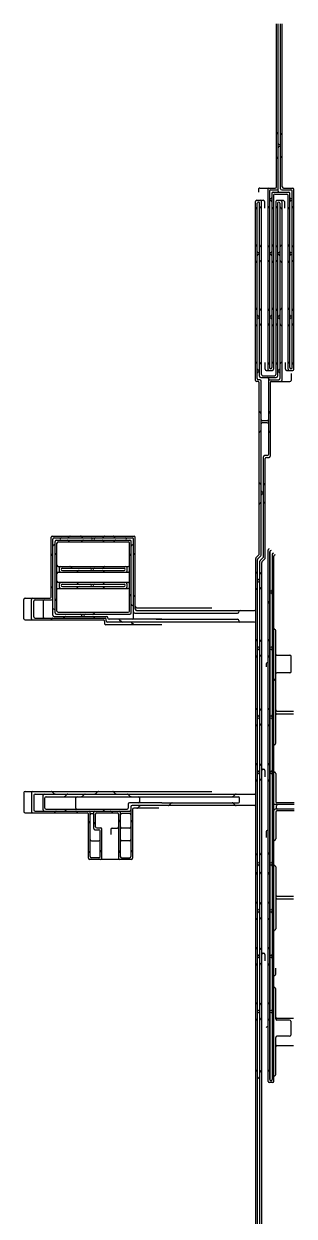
# Model space of a CAD drawing. Header units: millimetres. Extents: x 2525 to 103701, y 936 to 1054480.
# Drawn here: x 2525 to 103275, y 609425 to 1054480 of the extents above; entities that cross this region are included whole.
import ezdxf

# ---------------------------------------------------------------- set-up
doc = ezdxf.new("R2010")
doc.units = ezdxf.units.MM
doc.layers.add('L2_AMHS_Rail Center(7F bridge_Lower)', color=11, linetype='Continuous', lineweight=30)
doc.layers.add('L2_AMHS_Rail Center(FAB1L 7F Lower)', color=40, linetype='Continuous')
doc.layers.add('L2_AMHS_Rail Center(P2L 7F Lower)', color=3, linetype='Continuous')

msp = doc.modelspace()

# ---------------------------------------------------------------- linework, layer by layer
at = {"layer": 'L2_AMHS_Rail Center(7F bridge_Lower)'}
for p, q in [((88870, 926661, 0), (88870, 988154, 0)), ((89320, 988604, 0), (91773, 988604, 0)), ((91070, 926661, 0), (91070, 988154, 0)), ((92220, 988154, 0), (92220, 985654, 0)), ((96432, 988154, 0), (96432, 923604, 0)), ((96882, 988604, 0), (99182, 988604, 0)), ((98632, 988154, 0), (98632, 921404, 0)), ((99632, 988154, 0), (99632, 985654, 0)), ((89002, 985663, 0), (89388, 986049, 0)), ((89520, 926661, 0), (89520, 987504, 0)), ((90420, 926661, 0), (90420, 987504, 0)), ((90938, 985663, 0), (90552, 986049, 0)), ((96564, 985663, 0), (96950, 986049, 0)), ((97082, 987504, 0), (97082, 922954, 0)), ((97982, 987504, 0), (97982, 922054, 0)), ((98500, 985663, 0), (98114, 986049, 0)), ((89002, 971794, 0), (89388, 971408, 0)), ((90938, 971794, 0), (90552, 971408, 0)), ((96564, 971794, 0), (96950, 971408, 0)), ((98500, 971794, 0), (98114, 971408, 0)), ((89002, 965614, 0), (89388, 966000, 0)), ((90938, 965614, 0), (90552, 966000, 0)), ((96564, 965614, 0), (96950, 966000, 0)), ((98500, 965614, 0), (98114, 966000, 0)), ((89002, 948095, 0), (89388, 947709, 0)), ((90938, 948095, 0), (90552, 947709, 0)), ((96564, 948095, 0), (96950, 947709, 0)), ((98500, 948095, 0), (98114, 947709, 0)), ((89002, 941910, 0), (89388, 942296, 0)), ((90938, 941910, 0), (90552, 942296, 0)), ((96564, 941910, 0), (96950, 942296, 0)), ((98500, 941910, 0), (98114, 942296, 0)), ((88870, 921404, 0), (88870, 926661, 0)), ((89002, 928043, 0), (89388, 927658, 0)), ((89520, 922054, 0), (89520, 926661, 0)), ((90420, 922954, 0), (90420, 926661, 0)), ((90938, 928043, 0), (90552, 927658, 0)), ((91070, 923604, 0), (91070, 926661, 0)), ((96564, 928043, 0), (96950, 927658, 0)), ((98500, 928043, 0), (98114, 927658, 0)), ((90492, 921604, 0), (89970, 921604, 0)), ((90870, 922504, 0), (96632, 922504, 0)), ((91520, 923154, 0), (95982, 923154, 0)), ((93723, 922054, 0), (93723, 893754, 0)), ((94173, 921604, 0), (97532, 921604, 0)), ((102144, 923923, 0), (102144, 921404, 0)), ((89842, 920954, 0), (89320, 920954, 0)), ((90292, 856619, 0), (90292, 920504, 0)), ((90942, 856162, 0), (90942, 921154, 0)), ((94373, 920504, 0), (94373, 893104, 0)), ((94823, 920954, 0), (101694, 920954, 0)), ((90424, 909603, 0), (90810, 909217, 0)), ((94241, 909603, 0), (93855, 909217, 0)), ((93273, 906304, 0), (91392, 906304, 0)), ((93273, 905604, 0), (91392, 905604, 0)), ((90424, 902168, 0), (90810, 902554, 0)), ((94241, 902168, 0), (93855, 902554, 0)), ((91842, 855567, 0), (91842, 892854, 0)), ((93273, 893304, 0), (92292, 893304, 0)), ((92492, 855095, 0), (92492, 892204, 0)), ((92942, 892654, 0), (93923, 892654, 0)), ((90424, 883003, 0), (90810, 882617, 0)), ((92360, 883003, 0), (91974, 882617, 0)), ((90424, 875418, 0), (90810, 875803, 0)), ((92360, 875417, 0), (91974, 875803, 0)), ((12673, 840530, 0), (12673, 862830, 0)), ((13123, 863280, 0), (43623, 863280, 0)), ((13323, 833730, 0), (13323, 862180, 0)), ((13773, 862630, 0), (42973, 862630, 0)), ((14223, 834630, 0), (14223, 861280, 0)), ((14673, 861730, 0), (42073, 861730, 0)), ((14873, 835280, 0), (14873, 860630, 0)), ((15323, 861080, 0), (41423, 861080, 0)), ((19084, 862761, 0), (19470, 863148, 0)), ((19084, 861598, 0), (19470, 861211, 0)), ((24395, 862761, 0), (24009, 863148, 0)), ((24395, 861598, 0), (24009, 861211, 0)), ((32002, 862761, 0), (32388, 863148, 0)), ((32002, 861598, 0), (32388, 861211, 0)), ((36455, 862761, 0), (36069, 863148, 0)), ((36455, 861598, 0), (36069, 861211, 0)), ((41873, 835280, 0), (41873, 860630, 0)), ((42523, 834630, 0), (42523, 861280, 0)), ((43423, 832655, 0), (43423, 862180, 0)), ((44073, 835955, 0), (44073, 862830, 0)), ((12804, 856226, 0), (13191, 856612, 0)), ((14354, 856612, 0), (14741, 856226, 0)), ((42004, 856226, 0), (42391, 856612, 0)), ((43554, 856612, 0), (43941, 856226, 0)), ((88990, 704792, 0), (88990, 854947, 0)), ((89123, 855267, 0), (90117, 856250, 0)), ((89773, 854817, 0), (90768, 855793, 0)), ((90673, 854217, 0), (91669, 855198, 0)), ((91323, 853760, 0), (92317, 854735, 0)), ((15323, 851955, 0), (41423, 851955, 0)), ((15773, 850205, 0), (15773, 851505, 0)), ((16873, 851305, 0), (39873, 851305, 0)), ((16873, 850405, 0), (39873, 850405, 0)), ((19988, 851822, 0), (20373, 851437, 0)), ((22388, 849887, 0), (22773, 850272, 0)), ((32412, 851822, 0), (32027, 851437, 0)), ((32412, 849887, 0), (32027, 850272, 0)), ((40973, 850205, 0), (40973, 851505, 0)), ((89640, 704792, 0), (89640, 854497, 0)), ((90540, 704792, 0), (90540, 853897, 0)), ((91190, 704792, 0), (91190, 853440, 0)), ((15323, 849755, 0), (41423, 849755, 0)), ((41423, 845963, 0), (15323, 845963, 0)), ((22388, 845830, 0), (22773, 845445, 0)), ((32412, 845830, 0), (32027, 845445, 0)), ((89122, 849673, 0), (89508, 849288, 0)), ((91058, 849673, 0), (90672, 849288, 0)), ((13191, 843811, 0), (12804, 844197, 0)), ((15323, 843763, 0), (41423, 843763, 0)), ((15773, 844213, 0), (15773, 845513, 0)), ((16873, 845313, 0), (39873, 845313, 0)), ((16873, 844413, 0), (39873, 844413, 0)), ((22388, 843895, 0), (22773, 844280, 0)), ((32412, 843895, 0), (32027, 844280, 0)), ((40973, 844213, 0), (40973, 845513, 0)), ((42391, 840888, 0), (42004, 841274, 0)), ((43941, 841274, 0), (43554, 840888, 0)), ((89122, 843504, 0), (89508, 843890, 0)), ((91058, 843504, 0), (90672, 843890, 0)), ((2525, 832430, 0), (2525, 839630, 0)), ((2975, 840080, 0), (12223, 840080, 0)), ((5368, 832430, 0), (5368, 839630, 0)), ((6268, 833080, 0), (6268, 838980, 0)), ((6718, 839430, 0), (12873, 839430, 0)), ((9722, 838980, 0), (9722, 833080, 0)), ((14741, 839847, 0), (14354, 839461, 0)), ((6718, 832630, 0), (32775, 832630, 0)), ((13025, 832497, 0), (12641, 832112, 0)), ((13773, 833280, 0), (33425, 833280, 0)), ((14673, 834180, 0), (42073, 834180, 0)), ((15323, 834830, 0), (41423, 834830, 0)), ((17741, 833147, 0), (17356, 832762, 0)), ((28910, 834697, 0), (28525, 834312, 0)), ((28910, 832762, 0), (28525, 833147, 0)), ((33875, 832655, 0), (33875, 832830, 0)), ((43873, 834505, 0), (82198, 834505, 0)), ((44523, 836505, 0), (72542, 836505, 0)), ((44523, 835505, 0), (88540, 835505, 0)), ((82648, 834955, 0), (82648, 835055, 0)), ((2975, 831980, 0), (32125, 831980, 0)), ((32575, 831530, 0), (32575, 830655, 0)), ((53964, 830205, 0), (33025, 830205, 0)), ((33225, 831655, 0), (33225, 832180, 0)), ((88540, 831205, 0), (33675, 831205, 0)), ((53964, 832205, 0), (34325, 832205, 0)), ((38192, 832073, 0), (38928, 831336, 0)), ((42641, 831073, 0), (43377, 830336, 0)), ((51823, 832205, 0), (82198, 832205, 0)), ((82648, 831755, 0), (82648, 831655, 0)), ((89122, 824489, 0), (89508, 824104, 0)), ((91058, 824489, 0), (90672, 824104, 0)), ((89122, 818320, 0), (89508, 818706, 0)), ((91058, 818320, 0), (90672, 818706, 0)), ((89122, 798784, 0), (89508, 798398, 0)), ((91058, 798784, 0), (90672, 798398, 0)), ((89122, 792610, 0), (89508, 792996, 0)), ((91058, 792610, 0), (90672, 792996, 0)), ((89122, 778193, 0), (89508, 777807, 0)), ((91058, 778194, 0), (90672, 777808, 0)), ((91640, 776273, 0), (91924, 776273, 0)), ((92374, 775823, 0), (92374, 773374, 0)), ((89122, 772027, 0), (89508, 772413, 0)), ((91058, 772027, 0), (90672, 772413, 0)), ((2525, 767530, 0), (2525, 760430, 0)), ((2975, 767980, 0), (72542, 767980, 0)), ((5368, 767530, 0), (5368, 760430, 0)), ((6268, 766530, 0), (6268, 761080, 0)), ((6718, 766980, 0), (88592, 766980, 0)), ((9722, 761080, 0), (9722, 766530, 0)), ((10372, 761730, 0), (10372, 765530, 0)), ((10822, 765980, 0), (72542, 765980, 0)), ((13123, 767848, 0), (13866, 767104, 0)), ((18573, 766848, 0), (17830, 766104, 0)), ((21923, 761730, 0), (21923, 765530, 0)), ((25056, 766848, 0), (24312, 766104, 0)), ((30018, 767848, 0), (29275, 767104, 0)), ((35964, 767848, 0), (36707, 767104, 0)), ((41458, 766848, 0), (42202, 766104, 0)), ((45681, 765530, 0), (45681, 764130, 0)), ((72542, 765980, 0), (82506, 765980, 0)), ((80556, 766111, 0), (81299, 766855, 0)), ((82956, 764130, 0), (82956, 765530, 0)), ((10822, 761280, 0), (40972, 761280, 0)), ((17957, 760762, 0), (18342, 761147, 0)), ((32098, 761147, 0), (32483, 760762, 0)), ((41422, 763230, 0), (41422, 761730, 0)), ((53964, 763680, 0), (41872, 763680, 0)), ((42422, 762230, 0), (42422, 743680, 0)), ((88592, 762680, 0), (42872, 762680, 0)), ((43072, 761230, 0), (43072, 743030, 0)), ((52797, 761680, 0), (43522, 761680, 0)), ((45726, 762548, 0), (44990, 761811, 0)), ((53964, 763680, 0), (82506, 763680, 0)), ((57486, 763548, 0), (56750, 762811, 0)), ((80556, 763548, 0), (81299, 762804, 0)), ((2975, 759980, 0), (26173, 759980, 0)), ((6718, 760630, 0), (41972, 760630, 0)), ((14301, 760497, 0), (13917, 760112, 0)), ((22187, 760497, 0), (22572, 760112, 0)), ((26623, 743030, 0), (26623, 759530, 0)), ((27273, 743680, 0), (27273, 760180, 0)), ((27723, 759730, 0), (28123, 759730, 0)), ((28573, 754130, 0), (28573, 760180, 0)), ((29223, 754780, 0), (29223, 759530, 0)), ((29673, 759980, 0), (37381, 759980, 0)), ((35138, 760497, 0), (35522, 760112, 0)), ((37831, 759530, 0), (37831, 743030, 0)), ((38349, 757022, 0), (37963, 756637, 0)), ((38481, 760180, 0), (38481, 743680, 0)), ((41972, 759730, 0), (38931, 759730, 0)), ((42554, 757251, 0), (42940, 756866, 0)), ((27141, 756108, 0), (26755, 756493, 0)), ((28705, 756108, 0), (29091, 756493, 0)), ((29023, 753680, 0), (30515, 753680, 0)), ((29673, 754330, 0), (31165, 754330, 0)), ((30965, 743680, 0), (30965, 753230, 0)), ((31615, 743030, 0), (31615, 753880, 0)), ((34973, 753810, 0), (34973, 751905, 0)), ((35423, 754260, 0), (37381, 754260, 0)), ((41972, 754260, 0), (38931, 754260, 0)), ((27723, 749544, 0), (30515, 749544, 0)), ((41972, 749546, 0), (38931, 749546, 0)), ((27141, 745714, 0), (26755, 745329, 0)), ((31097, 745714, 0), (31483, 745329, 0)), ((37963, 745713, 0), (38349, 745328, 0)), ((42940, 745714, 0), (42554, 745329, 0)), ((89122, 744513, 0), (89508, 744127, 0)), ((91058, 744851, 0), (90672, 744465, 0)), ((42622, 742580, 0), (27073, 742580, 0)), ((30515, 743230, 0), (27723, 743230, 0)), ((38931, 743230, 0), (41972, 743230, 0)), ((89122, 737265, 0), (89508, 737651, 0)), ((91058, 737265, 0), (90672, 737651, 0)), ((89122, 726469, 0), (89508, 726083, 0)), ((91058, 726469, 0), (90672, 726083, 0)), ((89122, 720291, 0), (89508, 720677, 0)), ((91058, 720291, 0), (90672, 720677, 0)), ((89122, 709495, 0), (89508, 709109, 0)), ((91058, 709495, 0), (90672, 709109, 0)), ((88990, 625126, 0), (88990, 704792, 0)), ((89122, 703317, 0), (89508, 703703, 0)), ((89640, 625126, 0), (89640, 704792, 0)), ((90540, 625126, 0), (90540, 704792, 0)), ((91058, 703317, 0), (90672, 703703, 0)), ((91190, 625126, 0), (91190, 704792, 0)), ((91640, 707573, 0), (91924, 707573, 0)), ((92374, 707123, 0), (92374, 704747, 0)), ((89122, 688900, 0), (89508, 688514, 0)), ((91058, 688900, 0), (90672, 688514, 0)), ((89122, 682720, 0), (89508, 683106, 0)), ((91058, 682720, 0), (90672, 683106, 0)), ((89122, 663746, 0), (89508, 663361, 0)), ((91058, 663746, 0), (90672, 663361, 0)), ((88990, 445192), (88990, 625126)), ((89640, 445192), (89640, 625126)), ((90540, 445192), (90540, 625126)), ((91190, 445192), (91190, 625126))]:
    msp.add_line(p, q, dxfattribs=at)
for centre, radius, start, end in [((89320, 988154, 0), 450, 90, 180), ((90620, 988154, 0), 450, 0, 90), ((91770, 988154, 0), 450, 0, 90), ((96882, 988154, 0), 450, 90, 180), ((98182, 988154, 0), 450, 0, 90), ((99182, 988154, 0), 450, 0, 90), ((89320, 985345, 0), 450, 134.93981, 180), ((89070, 986367, 0), 450, 314.93981, 0), ((89970, 987504, 0), 450, 0, 180.00002), ((90870, 986367, 0), 450, 180, 225.06019), ((90620, 985345, 0), 450, 0, 45.06019), ((96882, 985345, 0), 450, 134.93981, 180), ((96632, 986367, 0), 450, 314.93981, 0), ((97532, 987504, 0), 450, 0, 179.90875), ((98432, 986367, 0), 450, 180, 225.06019), ((98182, 985345, 0), 450, 0, 45.06019), ((89320, 972112, 0), 450, 180, 225.06019), ((89070, 971089, 0), 450, 0, 45.06019), ((90870, 971089, 0), 450, 134.93981, 180), ((90620, 972112, 0), 450, 314.93981, 0), ((96882, 972112, 0), 450, 180, 225.06019), ((96632, 971089, 0), 450, 0, 45.06019), ((98432, 971089, 0), 450, 134.93981, 180), ((98182, 972112, 0), 450, 314.93981, 0), ((89070, 966319, 0), 450, 314.93981, 0), ((89970, 969505, 0), 450, 180, 359.99998), ((89970, 967905, 0), 450, 0, 180.00002), ((90870, 966319, 0), 450, 180, 225.06019), ((96632, 966319, 0), 450, 314.93981, 0), ((97532, 969505, 0), 450, 180, 359.99998), ((97532, 967905, 0), 450, 0, 180.00002), ((98432, 966319, 0), 450, 180, 225.06019), ((89320, 965296, 0), 450, 134.93981, 180), ((90620, 965296, 0), 450, 0, 45.06019), ((96882, 965296, 0), 450, 134.93981, 180), ((98182, 965296, 0), 450, 0, 45.06019), ((89320, 948414, 0), 450, 180, 225.06019), ((90620, 948414, 0), 450, 314.93981, 0), ((96882, 948414, 0), 450, 180, 225.06019), ((98182, 948414, 0), 450, 314.93981, 0), ((89070, 947391, 0), 450, 0, 45.06019), ((89970, 945802, 0), 450, 180, 359.99998), ((89970, 944202, 0), 450, 0, 180.00002), ((90870, 947391, 0), 450, 134.93981, 180), ((96632, 947391, 0), 450, 0, 45.06019), ((97532, 945802, 0), 450, 180, 359.99998), ((97532, 944202, 0), 450, 0, 180.00002), ((98432, 947391, 0), 450, 134.93981, 180), ((89320, 941592, 0), 450, 134.93981, 180), ((89070, 942615, 0), 450, 314.93981, 0), ((90870, 942615, 0), 450, 180, 225.06019), ((90620, 941592, 0), 450, 0, 45.06019), ((96882, 941592, 0), 450, 134.93981, 180), ((96632, 942615, 0), 450, 314.93981, 0), ((98432, 942615, 0), 450, 180, 225.06019), ((98182, 941592, 0), 450, 0, 45.06019), ((89320, 928362, 0), 450, 180, 225.06019), ((89070, 927339, 0), 450, 0, 45.06019), ((90870, 927339, 0), 450, 134.93981, 180), ((90620, 928362, 0), 450, 314.93981, 0), ((96882, 928362, 0), 450, 180, 225.06019), ((96632, 927339, 0), 450, 0, 45.06019), ((98432, 927339, 0), 450, 134.93981, 180), ((98182, 928362, 0), 450, 314.93981, 0), ((89320, 921404, 0), 450, 180, 270), ((89969, 925684, 0), 450, 180.09125, 0), ((89969, 924084, 0), 450, 0, 179.90875), ((89970, 922054, 0), 450, 180, 270), ((90870, 922954, 0), 450, 180, 270), ((90492, 921154, 0), 450, 0, 90), ((91520, 923604, 0), 450, 180, 270), ((93273, 922054, 0), 450, 0, 90), ((94173, 921154, 0), 450, 90, 180), ((95982, 923604, 0), 450, 270, 0), ((96632, 922954, 0), 450, 270, 0), ((97531, 925684, 0), 450, 180.09125, 0), ((97531, 924084, 0), 450, 0, 179.90875), ((97532, 922054, 0), 450, 270, 0), ((98182, 921404, 0), 450, 270, 0), ((101694, 921404, 0), 450, 270, 0), ((89842, 920504, 0), 450, 0, 90), ((94823, 920504, 0), 450, 90, 180), ((90742, 909922, 0), 450, 180, 225.06019), ((90492, 908899, 0), 450, 0, 45.06019), ((94173, 908899, 0), 450, 134.93981, 180), ((93923, 909922, 0), 450, 314.93981, 0), ((91392, 906754, 0), 450, 180, 270), ((91392, 905154, 0), 450, 90, 180), ((93273, 906754, 0), 450, 270, 0), ((93273, 905154, 0), 450, 0, 90), ((90742, 901850, 0), 450, 134.93981, 180), ((90492, 902872, 0), 450, 314.93981, 0), ((94173, 902872, 0), 450, 180, 225.06019), ((93923, 901850, 0), 450, 0, 45.06019), ((92292, 892854, 0), 450, 90, 180), ((92942, 892204, 0), 450, 90, 180), ((93273, 893754, 0), 450, 270, 0), ((93923, 893104, 0), 450, 270, 0), ((90742, 883322, 0), 450, 180, 225.06019), ((90492, 882299, 0), 450, 0, 45.06019), ((92292, 882299, 0), 450, 134.93981, 180), ((92042, 883322, 0), 450, 314.93981, 0), ((91392, 880154, 0), 450, 180, 270), ((91392, 878554, 0), 450, 90, 180), ((91392, 880154, 0), 450, 270, 0), ((91392, 878554, 0), 450, 0, 90), ((90742, 875099, 0), 450, 134.93981, 180), ((90492, 876122, 0), 450, 314.93981, 0), ((92292, 876122, 0), 450, 180, 225.06019), ((92042, 875099, 0), 450, 0, 45.06019), ((13123, 862830, 0), 450, 90, 180), ((13773, 862180, 0), 450, 90, 180), ((13773, 859500, 0), 450, 0, 180.00002), ((14673, 861280, 0), 450, 90, 180), ((15323, 860630, 0), 450, 90, 180), ((16452, 862180, 0), 450, 90, 270), ((18766, 863080, 0), 450, 270, 314.99956), ((18766, 861280, 0), 450, 45.00044, 90), ((19788, 862830, 0), 450, 90, 134.92573), ((19788, 861530, 0), 450, 225.07427, 270), ((23691, 862830, 0), 450, 45.07427, 90), ((23691, 861530, 0), 450, 270, 314.92573), ((24713, 863080, 0), 450, 225.00044, 270), ((24713, 861280, 0), 450, 90, 134.99956), ((27573, 862180, 0), 450, 270, 89.99996), ((29173, 862180, 0), 450, 90, 270), ((31684, 863080, 0), 450, 270, 314.99956), ((31684, 861280, 0), 450, 45.00044, 90), ((32706, 862830, 0), 450, 90, 134.92573), ((32706, 861530, 0), 450, 225.07427, 270), ((35751, 862830, 0), 450, 45.07427, 90), ((35751, 861530, 0), 450, 270, 314.92573), ((36773, 863080, 0), 450, 225.00044, 270), ((36773, 861280, 0), 450, 90, 134.99956), ((40293, 862180, 0), 450, 270, 89.99996), ((41423, 860630, 0), 450, 0, 90), ((42073, 861280, 0), 450, 0, 90), ((42973, 859500, 0), 450, 0, 180.00002), ((42973, 862180, 0), 450, 0, 90), ((43623, 862830, 0), 450, 0, 90), ((13123, 855907, 0), 450, 135.00044, 180), ((12873, 856929, 0), 450, 315.07427, 0), ((14673, 856930, 0), 450, 180, 224.99956), ((14423, 855908, 0), 450, 0, 44.92573), ((42323, 855907, 0), 450, 135.00044, 180), ((42073, 856929, 0), 450, 315.07427, 0), ((43873, 856930, 0), 450, 180, 224.99956), ((43623, 855908, 0), 450, 0, 44.92573), ((89440, 854947, 0), 450, 134.68732, 180), ((90090, 854497, 0), 450, 134.68732, 180), ((89834, 856609, 0), 457, 308.34348, 1.22254), ((90484, 856152, 0), 457, 308.34348, 1.22254), ((91384, 855557, 0), 457, 308.34348, 1.22254), ((92034, 855095, 0), 457, 308.34348, 0), ((15323, 852405, 0), 450, 180, 270), ((16223, 851505, 0), 450, 90, 180), ((16223, 850205, 0), 450, 180, 270), ((16873, 850855, 0), 450, 90, 270), ((19669, 851505, 0), 450, 44.93981, 90), ((20691, 851755, 0), 450, 224.93981, 270), ((23091, 849955, 0), 450, 90, 135.06019), ((27248, 850855, 0), 450, 270, 89.99996), ((28848, 850855, 0), 450, 90, 270), ((31709, 851755, 0), 450, 270, 315.06019), ((31709, 849955, 0), 450, 44.93981, 90), ((32731, 851505, 0), 450, 90, 135.06019), ((39873, 850855, 0), 450, 270, 89.99996), ((40523, 851505, 0), 450, 0, 90), ((40523, 850205, 0), 450, 270, 0), ((41423, 852405, 0), 450, 270, 0), ((90990, 853897, 0), 450, 134.68732, 180), ((91640, 853440, 0), 450, 134.68732, 180), ((15323, 849305, 0), 450, 90, 180), ((15323, 846413, 0), 450, 180, 270), ((16223, 845513, 0), 450, 90, 180), ((22069, 850205, 0), 450, 270, 315.06019), ((22069, 845513, 0), 450, 44.93981, 90), ((32731, 850205, 0), 450, 224.93981, 270), ((32731, 845513, 0), 450, 90, 135.06019), ((40523, 845513, 0), 450, 0, 90), ((41423, 849305, 0), 450, 0, 90), ((41423, 846413, 0), 450, 270, 0), ((89440, 849992, 0), 450, 180, 225.06019), ((89190, 848969, 0), 450, 0, 45.06019), ((90090, 847388, 0), 450, 180, 270), ((90090, 845788, 0), 450, 90, 180), ((90090, 847388, 0), 450, 270, 0), ((90090, 845788, 0), 450, 0, 90), ((90990, 848969, 0), 450, 134.93981, 180), ((90740, 849992, 0), 450, 314.93981, 0), ((13123, 844515, 0), 450, 180, 224.92573), ((12873, 843493, 0), 450, 0, 44.99956), ((15323, 843313, 0), 450, 90, 180), ((16223, 844213, 0), 450, 180, 270), ((16873, 844863, 0), 450, 90, 270), ((22069, 844213, 0), 450, 270, 315.06019), ((23091, 845763, 0), 450, 224.93981, 270), ((23091, 843963, 0), 450, 90, 135.06019), ((27248, 844863, 0), 450, 270, 89.99996), ((28848, 844863, 0), 450, 90, 270), ((31709, 845763, 0), 450, 270, 315.06019), ((31709, 843963, 0), 450, 44.93981, 90), ((32731, 844213, 0), 450, 224.93981, 270), ((39873, 844863, 0), 450, 270, 89.99996), ((40523, 844213, 0), 450, 270, 0), ((41423, 843313, 0), 450, 0, 90), ((42323, 841591, 0), 450, 180, 224.92573), ((43623, 841592, 0), 450, 315.00044, 0), ((89440, 843186, 0), 450, 134.93981, 180), ((89190, 844208, 0), 450, 314.93981, 0), ((90990, 844208, 0), 450, 180, 225.06019), ((90740, 843186, 0), 450, 0, 45.06019), ((2975, 839630, 0), 450, 90, 180), ((5818, 839630, 0), 450, 90, 180), ((6718, 838980, 0), 450, 90, 180), ((10172, 838980, 0), 450, 90, 180), ((12223, 840530, 0), 450, 270, 0), ((12873, 839880, 0), 450, 270, 0), ((14673, 839143, 0), 450, 135.07427, 180), ((14423, 840165, 0), 450, 315.00044, 0), ((42073, 840569, 0), 450, 0, 44.99956), ((42973, 837865, 0), 450, 180, 359.99998), ((43873, 840570, 0), 450, 135.07427, 180), ((44523, 836955, 0), 450, 180, 270), ((2975, 832430, 0), 450, 180, 270), ((5818, 832430, 0), 450, 180, 270), ((6718, 833080, 0), 450, 180, 270), ((10172, 833080, 0), 450, 180, 270), ((13344, 832180, 0), 450, 90, 135.06019), ((13773, 836410, 0), 450, 180, 359.99998), ((13773, 833730, 0), 450, 180, 270), ((14673, 834630, 0), 450, 180, 270), ((15323, 835280, 0), 450, 180, 270), ((17038, 833080, 0), 450, 270, 315.06019), ((18060, 832830, 0), 450, 90, 135.06019), ((23746, 833730, 0), 450, 270, 89.99996), ((25346, 833730, 0), 450, 90, 270), ((28206, 834630, 0), 450, 270, 315.06019), ((28206, 832830, 0), 450, 44.93981, 90), ((29228, 834380, 0), 450, 90, 135.06019), ((29228, 833080, 0), 450, 224.93981, 270), ((32775, 832180, 0), 450, 0, 90), ((33425, 832830, 0), 450, 0, 90), ((34325, 832655, 0), 450, 180, 270), ((41423, 835280, 0), 450, 270, 0), ((42073, 834630, 0), 450, 270, 0), ((42973, 832655, 0), 450, 270, 0), ((43873, 834955, 0), 450, 180, 270), ((44523, 835955, 0), 450, 180, 270), ((82198, 834955, 0), 450, 270, 0), ((83098, 835055, 0), 450, 90, 180), ((88540, 835955, 0), 450, 270, 0), ((12322, 832430, 0), 450, 270, 315.06019), ((32125, 831530, 0), 450, 0, 90), ((33025, 830655, 0), 450, 180, 270), ((33675, 831655, 0), 450, 180, 270), ((37874, 831755, 0), 450, 44.99431, 90), ((39246, 831655, 0), 450, 224.99431, 270.19883), ((42323, 830755, 0), 450, 44.99431, 90), ((43695, 830655, 0), 450, 224.99431, 270.19883), ((82198, 831755, 0), 450, 0, 90), ((83098, 831655, 0), 450, 180, 270), ((88540, 830755, 0), 450, 0, 90), ((89440, 824808, 0), 450, 180, 225.06019), ((89190, 823785, 0), 450, 0, 45.06019), ((90990, 823785, 0), 450, 134.93981, 180), ((90740, 824808, 0), 450, 314.93981, 0), ((89190, 819024, 0), 450, 314.93981, 0), ((90090, 822205, 0), 450, 180, 270), ((90090, 820605, 0), 450, 90, 180), ((90090, 822205, 0), 450, 270, 0), ((90090, 820605, 0), 450, 0, 90), ((90990, 819024, 0), 450, 180, 225.06019), ((89440, 818002, 0), 450, 134.93981, 180), ((90740, 818002, 0), 450, 0, 45.06019), ((89440, 799102, 0), 450, 180, 225.06019), ((89190, 798080, 0), 450, 0, 45.06019), ((90990, 798080, 0), 450, 134.93981, 180), ((90740, 799102, 0), 450, 314.93981, 0), ((89440, 792292, 0), 450, 134.93981, 180), ((89190, 793314, 0), 450, 314.93981, 0), ((90090, 796500, 0), 450, 180, 270), ((90090, 794900, 0), 450, 90, 180), ((90090, 796500, 0), 450, 270, 0), ((90090, 794900, 0), 450, 0, 90), ((90990, 793314, 0), 450, 180, 225.06019), ((90740, 792292, 0), 450, 0, 45.06019), ((89440, 778512, 0), 450, 180, 225.06019), ((89190, 777489, 0), 450, 0, 45.06019), ((90090, 775911, 0), 450, 180, 270), ((90090, 774311, 0), 450, 90, 180), ((90090, 775911, 0), 450, 270, 0), ((90090, 774311, 0), 450, 0, 90), ((90990, 777490, 0), 450, 134.93981, 180), ((90740, 778513, 0), 450, 314.93981, 0), ((91640, 775823, 0), 450, 90, 180), ((91924, 775823, 0), 450, 0, 90), ((89440, 771709, 0), 450, 134.93981, 180), ((89190, 772731, 0), 450, 314.93981, 0), ((90990, 772731, 0), 450, 180, 225.06019), ((90740, 771709, 0), 450, 0, 45.06019), ((2975, 767530, 0), 450, 90, 180), ((5818, 767530, 0), 450, 90, 180), ((6718, 766530, 0), 450, 90, 180), ((10172, 766530, 0), 450, 90, 180), ((10822, 765530, 0), 450, 90, 180), ((12805, 767530, 0), 450, 45.00033, 90), ((14178, 767430, 0), 450, 225.00033, 270), ((17519, 766430, 0), 450, 270, 314.99967), ((18891, 766530, 0), 450, 90, 134.99967), ((22373, 765530, 0), 450, 90, 180), ((24001, 766430, 0), 450, 270, 314.99967), ((25374, 766530, 0), 450, 90, 134.99967), ((28964, 767430, 0), 450, 270, 314.99967), ((30337, 767530, 0), 450, 90, 134.99967), ((35646, 767530, 0), 450, 45.00033, 90), ((37018, 767430, 0), 450, 225.00033, 270), ((41140, 766530, 0), 450, 45.00033, 90), ((42513, 766430, 0), 450, 225.00033, 270), ((45231, 765530, 0), 450, 360, 90), ((80238, 766430, 0), 450, 270, 314.99967), ((81610, 766530, 0), 450, 90, 134.99967), ((88540, 767430, 0), 450, 270, 0), ((6718, 761080, 0), 450, 180, 270), ((10172, 761080, 0), 450, 180, 270), ((10822, 761730, 0), 450, 180, 270), ((18661, 760830, 0), 450, 90, 135.06019), ((22373, 761730, 0), 450, 180, 270), ((31779, 760830, 0), 450, 44.93981, 90), ((40972, 761730, 0), 450, 270, 360), ((41872, 763230, 0), 450, 90, 180), ((41972, 761080, 0), 450, 270, 360), ((42872, 762230, 0), 450, 90, 180), ((43522, 761230, 0), 450, 90, 180), ((44672, 762130, 0), 450, 270, 314.99967), ((45231, 764130, 0), 450, 270, 360), ((46045, 762230, 0), 450, 90, 134.99967), ((56431, 763130, 0), 450, 270, 314.99967), ((57804, 763230, 0), 450, 90, 134.99967), ((80238, 763230, 0), 450, 45.00033, 90), ((81610, 763130, 0), 450, 225.00033, 270), ((82506, 764130, 0), 450, 270.00001, 360), ((88540, 762230, 0), 450, 0, 90), ((2975, 760430, 0), 450, 180, 270), ((5818, 760430, 0), 450, 180, 270), ((13598, 760430, 0), 450, 270, 315.06019), ((14620, 760180, 0), 450, 90, 135.06019), ((17639, 761080, 0), 450, 270, 315.06019), ((21869, 760180, 0), 450, 44.93981, 90), ((22891, 760430, 0), 450, 224.93981, 270), ((26173, 759530, 0), 450, 360, 90), ((27073, 756812, 0), 450, 180, 225.06019), ((26823, 760180, 0), 450, 360, 90), ((27723, 759280, 0), 450, 90, 180), ((28123, 759280, 0), 450, 360, 90), ((29023, 760180, 0), 450, 90, 180), ((28773, 756812, 0), 450, 314.93981, 360), ((29673, 759530, 0), 450, 90, 180), ((32801, 761080, 0), 450, 224.93981, 270), ((34819, 760180, 0), 450, 44.93981, 90), ((35841, 760430, 0), 450, 224.93981, 270), ((37381, 759530, 0), 450, 360, 90), ((38281, 756318, 0), 450, 134.93981, 180), ((38031, 760180, 0), 450, 360, 90), ((38031, 757340, 0), 450, 314.93981, 360), ((38931, 759280, 0), 450, 90, 180), ((41972, 759280, 0), 450, 360, 90), ((42872, 757570, 0), 450, 180, 225.06019), ((42622, 756548, 0), 450, 360, 45.06019), ((26823, 755790, 0), 450, 360, 45.06019), ((29023, 755790, 0), 450, 134.93981, 180), ((29023, 754130, 0), 450, 180, 270), ((29673, 754780, 0), 450, 180, 270), ((30515, 753230, 0), 450, 360, 90), ((31165, 753880, 0), 450, 360, 90), ((35423, 753810, 0), 450, 90, 180), ((37381, 754710, 0), 450, 270, 360), ((38931, 754710, 0), 450, 180, 270), ((41972, 754710, 0), 450, 270, 360), ((27723, 749994, 0), 450, 180, 270), ((30515, 749994, 0), 450, 270, 360), ((38931, 749996, 0), 450, 180, 270), ((41972, 749996, 0), 450, 270, 360), ((27073, 745010, 0), 450, 134.93981, 180), ((26823, 746032, 0), 450, 314.93981, 360), ((27723, 743680, 0), 450, 180, 270), ((30515, 743680, 0), 450, 270, 360), ((31415, 746032, 0), 450, 180, 225.06019), ((31165, 745010, 0), 450, 360, 45.06019), ((38281, 746032, 0), 450, 180, 225.06019), ((38031, 745010, 0), 450, 360, 45.06019), ((38931, 743680, 0), 450, 180, 270), ((41972, 743680, 0), 450, 270, 360), ((42872, 745010, 0), 450, 134.93981, 180), ((42622, 746032, 0), 450, 314.93981, 360), ((89440, 744832, 0), 450, 180, 225.06019), ((89190, 743809, 0), 450, 0, 45.06019), ((90990, 744146, 0), 450, 134.93981, 180), ((90740, 745169, 0), 450, 314.93981, 0), ((27073, 743030, 0), 450, 180, 270), ((31165, 743030, 0), 450, 270, 360), ((38281, 743030, 0), 450, 180, 270), ((42622, 743030, 0), 450, 270, 360), ((90090, 741714, 0), 450, 180, 270), ((90090, 740114, 0), 450, 90, 180), ((90090, 741714, 0), 450, 270, 0), ((90090, 740114, 0), 450, 0, 90), ((89440, 736946, 0), 450, 134.93981, 180), ((89190, 737969, 0), 450, 314.93981, 0), ((90990, 737969, 0), 450, 180, 225.06019), ((90740, 736946, 0), 450, 0, 45.06019), ((89440, 726787, 0), 450, 180, 225.06019), ((89190, 725764, 0), 450, 0, 45.06019), ((90990, 725764, 0), 450, 134.93981, 180), ((90740, 726787, 0), 450, 314.93981, 0), ((89190, 720995, 0), 450, 314.93981, 0), ((90090, 724176, 0), 450, 180, 270), ((90090, 722576, 0), 450, 90, 180), ((90090, 724176, 0), 450, 270, 0), ((90090, 722576, 0), 450, 0, 90), ((90990, 720995, 0), 450, 180, 225.06019), ((89440, 719973, 0), 450, 134.93981, 180), ((90740, 719973, 0), 450, 0, 45.06019), ((89440, 709813, 0), 450, 180, 225.06019), ((89190, 708791, 0), 450, 0, 45.06019), ((90990, 708791, 0), 450, 134.93981, 180), ((90740, 709813, 0), 450, 314.93981, 0), ((89440, 702999, 0), 450, 134.93981, 180), ((89190, 704022, 0), 450, 314.93981, 0), ((90090, 707202, 0), 450, 180, 270), ((90090, 705602, 0), 450, 90, 180), ((90090, 707202, 0), 450, 270, 0), ((90090, 705602, 0), 450, 0, 90), ((90990, 704022, 0), 450, 180, 225.06019), ((90740, 702999, 0), 450, 0, 45.06019), ((91640, 707123, 0), 450, 90, 180), ((91924, 707123, 0), 450, 0, 90), ((89440, 689218, 0), 450, 180, 225.06019), ((89190, 688196, 0), 450, 0, 45.06019), ((90090, 686608, 0), 450, 180, 270), ((90090, 685008, 0), 450, 90, 180), ((90090, 686608, 0), 450, 270, 0), ((90090, 685008, 0), 450, 0, 90), ((90990, 688196, 0), 450, 134.93981, 180), ((90740, 689218, 0), 450, 314.93981, 0), ((89440, 682402, 0), 450, 134.93981, 180), ((89190, 683424, 0), 450, 314.93981, 0), ((90990, 683424, 0), 450, 180, 225.06019), ((90740, 682402, 0), 450, 0, 45.06019), ((89440, 664065, 0), 450, 180, 225.06019), ((89190, 663042, 0), 450, 0, 45.06019), ((90990, 663042, 0), 450, 134.93981, 180), ((90740, 664065, 0), 450, 314.93981, 0), ((90090, 661379, 0), 450, 180, 359.8175)]:
    msp.add_arc(centre, radius, start, end, dxfattribs=at)
at = {"layer": 'L2_AMHS_Rail Center(7F bridge_Lower)', "extrusion": (-1.34806e-08, 0, 1)}
msp.add_arc((82506, 765530, 0), 450, 360, 90, dxfattribs=at)
at = {"layer": 'L2_AMHS_Rail Center(FAB1L 7F Lower)'}
for p, q in [((96673, 993604, 0), (96673, 1054480, 0)), ((97323, 992054, 0), (97323, 1054480, 0)), ((98223, 992954, 0), (98223, 1054480, 0)), ((98873, 993604, 0), (98873, 1054480, 0)), ((96805, 1013697, 0), (97191, 1013312, 0)), ((98741, 1013697, 0), (98355, 1013312, 0)), ((96805, 1004406, 0), (97191, 1004792, 0)), ((98741, 1004406, 0), (98355, 1004792, 0)), ((90002, 992703, 0), (90003, 991654, 0)), ((90452, 993154, 0), (96223, 993154, 0)), ((93436, 992704, 0), (93436, 987289, 0)), ((94536, 992504, 0), (96873, 992504, 0)), ((98673, 992504, 0), (102098, 992504, 0)), ((99323, 993154, 0), (102748, 993154, 0)), ((103198, 925554, 0), (103198, 992704, 0)), ((94086, 992054, 0), (94086, 987289, 0)), ((94986, 991154, 0), (94986, 987289, 0)), ((95436, 991604, 0), (101198, 991604, 0)), ((95636, 990504, 0), (95636, 987289, 0)), ((96086, 990954, 0), (100548, 990954, 0)), ((100998, 925554, 0), (100998, 990504, 0)), ((101648, 926204, 0), (101648, 991154, 0)), ((102548, 926204, 0), (102548, 992054, 0)), ((93436, 987289, 0), (93436, 925554, 0)), ((93568, 985663, 0), (93954, 986049, 0)), ((94086, 987289, 0), (94086, 926204, 0)), ((94986, 987289, 0), (94986, 926204, 0)), ((95504, 985663, 0), (95118, 986049, 0)), ((95636, 987289, 0), (95636, 925554, 0)), ((101130, 985663, 0), (101516, 986049, 0)), ((103066, 985663, 0), (102680, 986049, 0)), ((93568, 971794, 0), (93954, 971408, 0)), ((95504, 971794, 0), (95118, 971408, 0)), ((101130, 971794, 0), (101516, 971408, 0)), ((103066, 971794, 0), (102680, 971408, 0)), ((93568, 965614, 0), (93954, 966000, 0)), ((95504, 965614, 0), (95118, 966000, 0)), ((101130, 965614, 0), (101516, 966000, 0)), ((103066, 965614, 0), (102680, 966000, 0)), ((93568, 948095, 0), (93954, 947709, 0)), ((95504, 948095, 0), (95118, 947709, 0)), ((101130, 948095, 0), (101516, 947709, 0)), ((103066, 948095, 0), (102680, 947709, 0)), ((93568, 941910, 0), (93954, 942296, 0)), ((95504, 941910, 0), (95118, 942296, 0)), ((101130, 941910, 0), (101516, 942296, 0)), ((103066, 941910, 0), (102680, 942296, 0)), ((92436, 925554, 0), (92436, 928054, 0)), ((93568, 928043, 0), (93954, 927658, 0)), ((95504, 928043, 0), (95118, 927658, 0)), ((99998, 925554, 0), (99998, 928054, 0)), ((101130, 928043, 0), (101516, 927658, 0)), ((103066, 928043, 0), (102680, 927658, 0)), ((92886, 925104, 0), (95186, 925104, 0)), ((100448, 925104, 0), (102748, 925104, 0))]:
    msp.add_line(p, q, dxfattribs=at)
for centre, start, end in [((97123, 1014016, 0), 180, 225.06019), ((96873, 1012993, 0), 0, 45.06019), ((98673, 1012993, 0), 134.93981, 180), ((98423, 1014016, 0), 314.93981, 0), ((97773, 1009852, 0), 180, 359.99998), ((97773, 1008252, 0), 0, 180.00002), ((97123, 1004088, 0), 134.93981, 180), ((96873, 1005110, 0), 314.93981, 0), ((98673, 1005110, 0), 180, 225.06019), ((98423, 1004088, 0), 0, 45.06019), ((90452, 992704, 0), 90, 180.0191), ((93886, 992704, 0), 90, 180), ((94536, 992054, 0), 90, 180), ((96223, 993604, 0), 270, 0), ((96873, 992954, 0), 270, 0), ((98673, 992954, 0), 180, 270), ((99323, 993604, 0), 180, 270), ((102098, 992054, 0), 0, 90), ((102748, 992704, 0), 0, 90), ((94536, 989654, 0), 180, 359.99998), ((94536, 988054, 0), 0, 179.90875), ((95436, 991154, 0), 90, 180), ((96086, 990504, 0), 90, 180), ((97773, 992054, 0), 180, 270), ((100548, 990504, 0), 0, 90), ((101198, 991154, 0), 0, 90), ((102098, 989654, 0), 180.09125, 0), ((102098, 988054, 0), 0, 179.90875), ((93886, 985345, 0), 134.93981, 180), ((93636, 986367, 0), 314.93981, 0), ((95436, 986367, 0), 180, 225.06019), ((95186, 985345, 0), 0, 45.06019), ((101448, 985345, 0), 134.93981, 180), ((101198, 986367, 0), 314.93981, 0), ((102998, 986367, 0), 180, 225.06019), ((102748, 985345, 0), 0, 45.06019), ((93886, 972112, 0), 180, 225.06019), ((93636, 971089, 0), 0, 45.06019), ((95436, 971089, 0), 134.93981, 180), ((95186, 972112, 0), 314.93981, 0), ((101448, 972112, 0), 180, 225.06019), ((101198, 971089, 0), 0, 45.06019), ((102998, 971089, 0), 134.93981, 180), ((102748, 972112, 0), 314.93981, 0), ((93636, 966319, 0), 314.93981, 0), ((94536, 969505, 0), 180, 359.99998), ((94536, 967905, 0), 0, 180.00002), ((95436, 966319, 0), 180, 225.06019), ((101198, 966319, 0), 314.93981, 0), ((102098, 969505, 0), 180, 359.99998), ((102098, 967905, 0), 0, 180.00002), ((102998, 966319, 0), 180, 225.06019), ((93886, 965296, 0), 134.93981, 180), ((95186, 965296, 0), 0, 45.06019), ((101448, 965296, 0), 134.93981, 180), ((102748, 965296, 0), 0, 45.06019), ((93886, 948414, 0), 180, 225.06019), ((95186, 948414, 0), 314.93981, 0), ((101448, 948414, 0), 180, 225.06019), ((102748, 948414, 0), 314.93981, 0), ((93636, 947391, 0), 0, 45.06019), ((94536, 945802, 0), 180, 359.99998), ((94536, 944202, 0), 0, 180.00002), ((95436, 947391, 0), 134.93981, 180), ((101198, 947391, 0), 0, 45.06019), ((102098, 945802, 0), 180, 359.99998), ((102098, 944202, 0), 0, 180.00002), ((102998, 947391, 0), 134.93981, 180), ((93886, 941592, 0), 134.93981, 180), ((93636, 942615, 0), 314.93981, 0), ((95436, 942615, 0), 180, 225.06019), ((95186, 941592, 0), 0, 45.06019), ((101448, 941592, 0), 134.93981, 180), ((101198, 942615, 0), 314.93981, 0), ((102998, 942615, 0), 180, 225.06019), ((102748, 941592, 0), 0, 45.06019), ((93886, 928362, 0), 180, 225.06019), ((93636, 927339, 0), 0, 45.06019), ((94536, 926204, 0), 180, 359.8175), ((95436, 927339, 0), 134.93981, 180), ((95186, 928362, 0), 314.93981, 0), ((101448, 928362, 0), 180, 225.06019), ((101198, 927339, 0), 0, 45.06019), ((102098, 926204, 0), 180, 359.8175), ((102998, 927339, 0), 134.93981, 180), ((102748, 928362, 0), 314.93981, 0), ((92886, 925554, 0), 180, 270), ((93886, 925554, 0), 180, 270), ((95186, 925554, 0), 270, 0), ((100448, 925554, 0), 180, 270), ((101448, 925554, 0), 180, 270), ((102748, 925554, 0), 270, 0)]:
    msp.add_arc(centre, 450, start, end, dxfattribs=at)
at = {"layer": 'L2_AMHS_Rail Center(P2L 7F Lower)'}
for p, q in [((93556, 704792, 0), (93556, 858104, 0)), ((95106, 856454, 0), (95106, 704792, 0)), ((95756, 704792, 0), (95756, 855804, 0)), ((93688, 838421, 0), (94074, 838807, 0)), ((95624, 838421, 0), (95238, 838807, 0)), ((96015, 828517, 0), (96146, 828456, 0)), ((96406, 785930, 0), (96406, 828048, 0)), ((93688, 824489, 0), (94074, 824104, 0)), ((95624, 824489, 0), (95238, 824104, 0)), ((92906, 815547, 0), (92906, 814454, 0)), ((93296, 816016, 0), (93165, 815955, 0)), ((93688, 818320, 0), (94074, 818706, 0)), ((95624, 818325, 0), (95238, 818710, 0)), ((96856, 818776, 0), (101678, 818776, 0)), ((102128, 812724, 0), (102128, 818326, 0)), ((101678, 812274, 0), (96856, 812274, 0)), ((96274, 809925, 0), (95888, 809539, 0)), ((93688, 798784, 0), (94074, 798398, 0)), ((95624, 798784, 0), (95238, 798398, 0)), ((96856, 797979, 0), (102995, 797979, 0)), ((96856, 796979, 0), (102995, 796979, 0)), ((93688, 792610, 0), (94074, 792996, 0)), ((95624, 792610, 0), (95238, 792996, 0)), ((96015, 785462, 0), (96146, 785522, 0)), ((93688, 778194, 0), (94074, 777808, 0)), ((95624, 778194, 0), (95238, 777808, 0)), ((96015, 775159, 0), (96146, 775098, 0)), ((96406, 774691, 0), (96406, 764122, 0)), ((93688, 772027, 0), (94074, 772413, 0)), ((103275, 763022, 0), (96206, 763022, 0)), ((103275, 761322, 0), (96206, 761322, 0)), ((96656, 761772, 0), (96656, 762572, 0)), ((103275, 763672, 0), (96856, 763672, 0)), ((96406, 760222, 0), (96406, 750229, 0)), ((103275, 760672, 0), (96856, 760672, 0)), ((92906, 753009, 0), (92906, 750745, 0)), ((93296, 753478, 0), (93165, 753417, 0)), ((96015, 749761, 0), (96146, 749821, 0)), ((93688, 744801, 0), (94074, 744416, 0)), ((95624, 747068, 0), (95238, 747453, 0)), ((95624, 744851, 0), (95238, 744465, 0)), ((96015, 740262, 0), (96146, 740201, 0)), ((96406, 739793, 0), (96406, 716649, 0)), ((93688, 737265, 0), (94074, 737651, 0)), ((95624, 737265, 0), (95238, 737651, 0)), ((93688, 726469, 0), (94074, 726083, 0)), ((95624, 726469, 0), (95238, 726083, 0)), ((96856, 728854, 0), (102995, 728854, 0)), ((96856, 727854, 0), (102995, 727854, 0)), ((93688, 720291, 0), (94074, 720677, 0)), ((95624, 720291, 0), (95238, 720677, 0)), ((96015, 716180, 0), (96146, 716241, 0)), ((93688, 709495, 0), (94074, 709110, 0)), ((95624, 709494, 0), (95238, 709109, 0)), ((93556, 659729, 0), (93556, 704792, 0)), ((93688, 703317, 0), (94074, 703703, 0)), ((95106, 704792, 0), (95106, 660379, 0)), ((95624, 703317, 0), (95238, 703703, 0)), ((95756, 659729, 0), (95756, 704792, 0)), ((96015, 699297, 0), (96146, 699358, 0)), ((96406, 699766, 0), (96406, 702031, 0)), ((96015, 694762, 0), (96146, 694701, 0)), ((96406, 683054, 0), (96406, 694293, 0)), ((93688, 688900, 0), (94074, 688514, 0)), ((95624, 688900, 0), (95238, 688514, 0)), ((93688, 682720, 0), (94074, 683106, 0)), ((95624, 682720, 0), (95238, 683106, 0)), ((102998, 683254, 0), (96856, 683254, 0)), ((101596, 682604, 0), (96856, 682604, 0)), ((102046, 682154, 0), (102046, 677012, 0)), ((93296, 680194, 0), (93165, 680134, 0)), ((101596, 676562, 0), (96856, 676562, 0)), ((96406, 662304, 0), (96406, 676112, 0)), ((96856, 673104, 0), (102998, 673104, 0)), ((93688, 663746, 0), (94074, 663361, 0)), ((95306, 659279, 0), (94006, 659279, 0)), ((96015, 661836, 0), (96146, 661897, 0))]:
    msp.add_line(p, q, dxfattribs=at)
at = {"layer": 'L2_AMHS_Rail Center(P2L 7F Lower)', "elevation": 0}
for points in [[(94206, 704792), (94206, 857454)], [(94206, 704792), (94206, 660379)]]:
    msp.add_lwpolyline(points, close=True, dxfattribs=at)
at = {"layer": 'L2_AMHS_Rail Center(P2L 7F Lower)'}
for centre, start, end in [((94006, 858104, 0), 90, 180), ((94656, 857454, 0), 90, 180), ((95556, 856454, 0), 90, 180), ((96206, 855804, 0), 90, 180), ((94656, 843194, 0), 180, 270), ((94656, 841594, 0), 90, 180), ((94656, 843194, 0), 270, 0), ((94656, 841594, 0), 0, 90), ((94006, 838103, 0), 134.93981, 180), ((93756, 839126, 0), 314.93981, 0), ((95556, 839126, 0), 180, 225.06019), ((95306, 838103, 0), 0, 45.06019), ((96206, 828925, 0), 180, 245), ((95956, 828048, 0), 0, 65), ((94006, 824808, 0), 180, 225.06019), ((93756, 823785, 0), 0, 45.06019), ((95556, 823785, 0), 134.93981, 180), ((95306, 824808, 0), 314.93981, 0), ((93756, 819024, 0), 314.93981, 0), ((94656, 822205, 0), 180, 270), ((94656, 820605, 0), 90, 180), ((94656, 822205, 0), 270, 0), ((94656, 820605, 0), 0, 90), ((95556, 819029, 0), 180, 225.06019), ((96856, 819226, 0), 179.99999, 270), ((93356, 815547, 0), 115, 180.08864), ((93106, 816424, 0), 295, 0), ((94006, 818002, 0), 134.93981, 180), ((95306, 818006, 0), 0, 45.06019), ((95956, 810243, 0), 314.93981, 0), ((101678, 812724, 0), 270, 0), ((96206, 809221, 0), 134.93981, 180), ((94006, 799102, 0), 180, 225.06019), ((93756, 798080, 0), 0, 45.06019), ((95556, 798080, 0), 134.93981, 180), ((95306, 799102, 0), 314.93981, 0), ((96856, 798429, 0), 180, 270), ((96856, 796529, 0), 90, 180), ((94006, 792292, 0), 134.93981, 180), ((93756, 793314, 0), 314.93981, 0), ((94656, 796500, 0), 180, 270), ((94656, 794900, 0), 90, 180), ((94656, 796500, 0), 270, 0), ((94656, 794900, 0), 0, 90), ((95556, 793314, 0), 180, 225.06019), ((95306, 792292, 0), 0, 45.06019), ((96206, 785054, 0), 115, 180), ((95956, 785930, 0), 295, 0), ((94006, 778513, 0), 180, 225.06019), ((93756, 777490, 0), 0, 45.06019), ((94656, 775911, 0), 180, 270), ((94656, 774311, 0), 90, 180), ((94656, 775911, 0), 270, 0), ((94656, 774311, 0), 0, 90), ((95556, 777490, 0), 134.93981, 180), ((95306, 778513, 0), 314.93981, 0), ((96206, 775567, 0), 180, 245), ((95956, 774691, 0), 0, 65), ((94006, 771709, 0), 134.93981, 180), ((93756, 772731, 0), 314.93981, 0), ((96206, 763472, 0), 180, 270), ((96206, 760872, 0), 90, 180), ((96856, 764122, 0), 180, 270), ((97106, 762572, 0), 90, 180), ((97106, 761772, 0), 180, 270), ((96856, 760222, 0), 90, 180), ((93356, 753010, 0), 115, 180.08864), ((93106, 753886, 0), 295, 0), ((95556, 747772, 0), 180, 225.06019), ((96206, 749353, 0), 115, 180), ((95956, 750229, 0), 295, 0), ((94006, 745119, 0), 180, 225.06019), ((93756, 744097, 0), 0, 45.06019), ((95556, 744146, 0), 134.93981, 180), ((95306, 746749, 0), 0, 45.06019), ((95306, 745169, 0), 314.93981, 0), ((94656, 741714, 0), 180, 270), ((94656, 740114, 0), 90, 180), ((94656, 741714, 0), 270, 0), ((94656, 740114, 0), 0, 90), ((96206, 740670, 0), 180, 245), ((95956, 739793, 0), 0, 65), ((94006, 736946, 0), 134.93981, 180), ((93756, 737969, 0), 314.93981, 0), ((95556, 737969, 0), 180, 225.06019), ((95306, 736946, 0), 0, 45.06019), ((94006, 726787, 0), 180, 225.06019), ((93756, 725764, 0), 0, 45.06019), ((95556, 725764, 0), 134.93981, 180), ((95306, 726787, 0), 314.93981, 0), ((96856, 729304, 0), 180, 270), ((96856, 727404, 0), 90, 180), ((93756, 720995, 0), 314.93981, 0), ((94656, 724176, 0), 180, 270), ((94656, 722576, 0), 90, 180), ((94656, 724176, 0), 270, 0), ((94656, 722576, 0), 0, 90), ((95556, 720995, 0), 180, 225.06019), ((94006, 719973, 0), 134.93981, 180), ((95306, 719973, 0), 0, 45.06019), ((95956, 716649, 0), 295, 0), ((96206, 715772, 0), 115, 180), ((94006, 709813, 0), 180, 225.06019), ((93756, 708791, 0), 0, 45.06019), ((95556, 708791, 0), 134.93981, 180), ((95306, 709813, 0), 314.93981, 0), ((94006, 702999, 0), 134.93981, 180), ((93756, 704022, 0), 314.93981, 0), ((94656, 707202, 0), 180, 270), ((94656, 705602, 0), 90, 180), ((94656, 707202, 0), 270, 0), ((94656, 705602, 0), 0, 90), ((95556, 704022, 0), 180, 225.06019), ((95306, 702999, 0), 0, 45.06019), ((96206, 698889, 0), 115, 180), ((95956, 699766, 0), 295, 0.08864), ((96206, 695170, 0), 180, 245), ((95956, 694293, 0), 0, 65), ((94006, 689218, 0), 180, 225.06019), ((93756, 688196, 0), 0, 45.06019), ((94656, 686608, 0), 180, 270), ((94656, 685008, 0), 90, 180), ((94656, 686608, 0), 270, 0), ((94656, 685008, 0), 0, 90), ((95556, 688196, 0), 134.93981, 180), ((95306, 689218, 0), 314.93981, 0), ((94006, 682402, 0), 134.93981, 180), ((93756, 683424, 0), 314.93981, 0), ((95556, 683424, 0), 180, 225.06019), ((95306, 682402, 0), 0, 45.06019), ((96856, 683704, 0), 180, 270), ((96856, 683054, 0), 180, 270), ((101596, 682154, 0), 0, 90), ((93356, 679726, 0), 115, 180.08864), ((93106, 680602, 0), 295, 0), ((96856, 676112, 0), 90, 180), ((101596, 677012, 0), 270, 0), ((96856, 672654, 0), 90, 180), ((94006, 664065, 0), 180, 225.06019), ((93756, 663042, 0), 0, 45.06019), ((94006, 659729, 0), 180, 270), ((94656, 660379, 0), 180, 359.99998), ((95306, 659729, 0), 270, 0), ((96206, 661428, 0), 115, 180), ((95956, 662304, 0), 295, 0)]:
    msp.add_arc(centre, 450, start, end, dxfattribs=at)
at = {"layer": 'L2_AMHS_Rail Center(P2L 7F Lower)', "extrusion": (2.1425e-07, 2.59961e-08, 1)}
msp.add_arc((101678, 818326, 0), 450, 0, 90, dxfattribs=at)
at = {"layer": 'L2_AMHS_Rail Center(P2L 7F Lower)', "extrusion": (1.82502e-08, 6.6516e-09, 1)}
msp.add_arc((96856, 811824, 0), 450, 90, 179.99999, dxfattribs=at)

doc.saveas('drawing.dxf')
